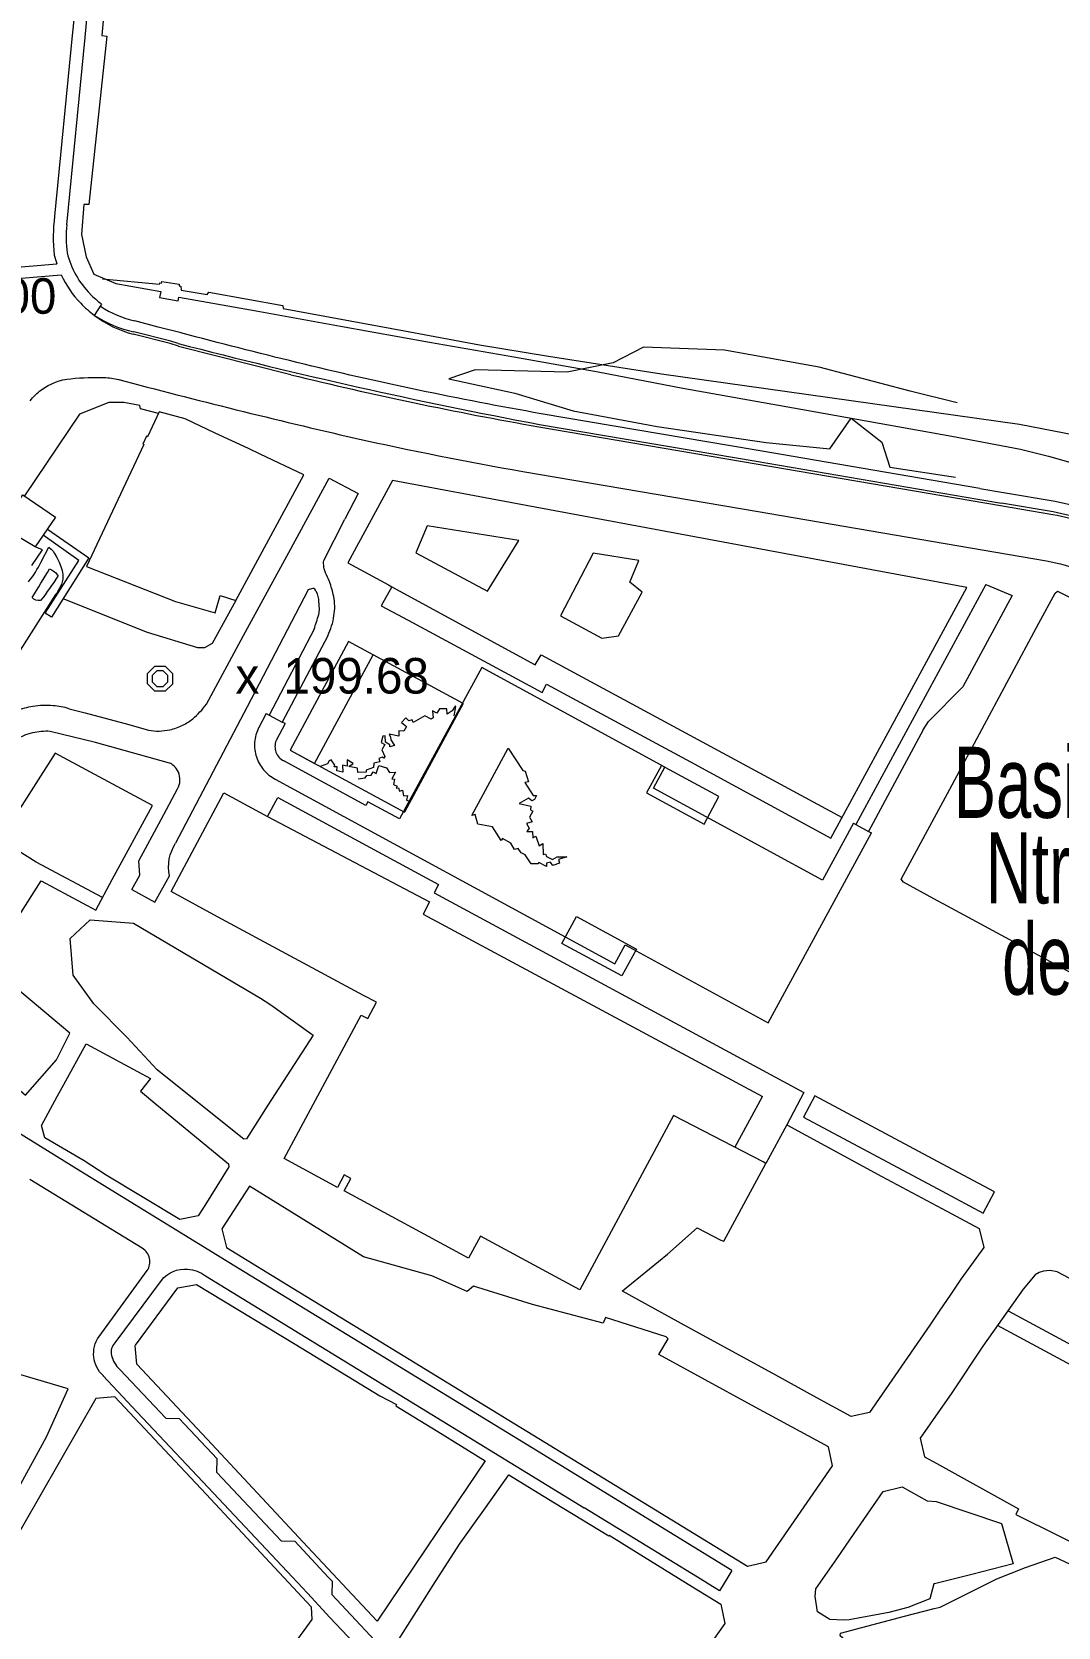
# Model space of a CAD drawing. Header units: millimetres. Extents: x 949 to 2135, y 1001 to 2286.
# Drawn here: x 1609.5 to 1826, y 1181.7 to 1518.2 of the extents above; entities that cross this region are included whole.
import ezdxf
from ezdxf.enums import TextEntityAlignment as Align

# ---------------------------------------------------------------- set-up
doc = ezdxf.new("R2010")
doc.units = ezdxf.units.MM
doc.linetypes.add('DGN Style 2', pattern=[1038.355655, 623.013393, -415.342262])
doc.linetypes.add('DGN Style 3', pattern=[1453.697917, 1038.355655, -415.342262])
for name, color, linetype, lineweight in [('Nivel 11', 7, 'Continuous', 0), ('Nivel 12', 7, 'Continuous', 0), ('Nivel 15', 7, 'Continuous', 0), ('Nivel 17', 7, 'Continuous', 0), ('Nivel 18', 7, 'Continuous', 0), ('Nivel 23', 7, 'Continuous', 0), ('Nivel 26', 7, 'Continuous', 0), ('Nivel 3', 7, 'Continuous', 0), ('Nivel 39', 7, 'Continuous', 0), ('Nivel 45', 7, 'Continuous', 0)]:
    doc.layers.add(name, color=color, linetype=linetype, lineweight=lineweight)
doc.styles.add('Style-font000', font='font000.shx')
doc.styles.add('Style-font003', font='font003.shx')
doc.styles.add('Style-font023', font='font023.shx')

msp = doc.modelspace()

# ---------------------------------------------------------------- linework, layer by layer
at = {"layer": 'Nivel 11', "color": 1, "linetype": 'DGN Style 3', "lineweight": 0}
for p, q in [((1685.39, 1401.18), (1715.68, 1384.73)), ((1715.68, 1384.73), (1716.9, 1386.81)), ((1716.9, 1386.81), (1780.48, 1352.52)), ((1704.4, 1384.13), (1687.03, 1352.19)), ((1743.04, 1363.09), (1704.4, 1384.13)), ((1708.15, 1382.09), (1704.4, 1384.13)), ((1658.93, 1374.41), (1657.31, 1371.37)), ((1658.93, 1374.41), (1659.52, 1374.09)), ((1662.89, 1372.3), (1661, 1368.75)), ((1662.89, 1372.3), (1662.28, 1372.63)), ((1679.91, 1354.99), (1662.6, 1364.42)), ((1740.63, 1358.67), (1743.04, 1363.09)), ((1660.83, 1360.6), (1732.45, 1321.63)), ((1776.31, 1339.28), (1740.63, 1358.67)), ((1680.36, 1355.83), (1679.91, 1354.99)), ((1687.03, 1352.19), (1680.36, 1355.83)), ((1659.18, 1352.7), (1693.37, 1334.72)), ((1782.84, 1351.28), (1776.31, 1339.28)), ((1782.84, 1351.28), (1783.33, 1351.01)), ((1786.03, 1349.55), (1786.61, 1349.23)), ((1610.39, 1343.06), (1602.78, 1347.85)), ((1764.85, 1309.2), (1786.61, 1349.23)), ((1624.4, 1335.62), (1610.39, 1343.06)), ((1693.37, 1334.72), (1692, 1332.13)), ((1692, 1332.13), (1763.63, 1293.62)), ((1732.45, 1321.63), (1734.63, 1325.63)), ((1734.63, 1325.63), (1764.85, 1309.2)), ((1757.88, 1283.04), (1763.63, 1293.62)), ((1768.75, 1287.66), (1764.36, 1279.51))]:
    msp.add_line(p, q, dxfattribs=at)
at = {"layer": 'Nivel 11', "color": 1, "linetype": 'DGN Style 2', "lineweight": 0}
for p, q in [((1849.19, 1225.91), (1813.25, 1245.33)), ((1815.46, 1248.44), (1850.93, 1229.22))]:
    msp.add_line(p, q, dxfattribs=at)
at = {"layer": 'Nivel 11', "color": 1, "linetype": 'Continuous', "lineweight": 0, "flags": 128}
for points in [[(1621, 1405.42), (1639.77, 1398.05), (1648.11, 1395.67), (1649.23, 1399.34), (1652.47, 1398.25), (1666.86, 1424.79), (1657.64, 1429.15), (1655.15, 1430.32), (1648.16, 1433.6), (1641.81, 1436.57), (1636.31, 1438.04), (1633.84, 1432.81), (1633.62, 1432.91), (1632.86, 1431.27), (1633.08, 1431.17), (1621, 1405.42)], [(1610.18, 1409.59), (1603.38, 1413.58), (1602.96, 1413.86), (1607.58, 1420.58), (1614.46, 1415.86), (1610.18, 1409.59)], [(1901.06, 1280.61), (1802.67, 1333.79), (1799.76, 1335.36), (1793.38, 1338.82), (1792.9, 1339.48), (1803.14, 1358.5), (1821.97, 1393.5), (1825.38, 1399.83), (1825.88, 1400.26), (1832.76, 1396.76), (1933.57, 1341.88), (1940.13, 1338.3), (1940.48, 1337.81), (1940.45, 1337.2), (1937.17, 1331.1), (1909.22, 1278.91), (1908.46, 1277.5), (1907.39, 1277.18), (1901.06, 1280.61)], [(1663.94, 1366.73), (1669.13, 1363.91), (1681.45, 1386.81), (1676.25, 1389.61), (1663.94, 1366.73)], [(1583.36, 1302.46), (1591.12, 1311.9), (1593.18, 1310.58), (1611.43, 1339.11), (1622.99, 1332.97), (1626.42, 1339.42), (1634.9, 1355.04), (1614.39, 1366.07), (1604.75, 1350.93), (1576.56, 1306.87), (1583.36, 1302.46)], [(1739.19, 1357.69), (1751.32, 1351.1), (1754.43, 1356.9), (1742.34, 1363.47), (1739.19, 1357.69)], [(1679.44, 1314.92), (1648.64, 1331.57), (1638.84, 1336.87), (1649.95, 1357.71), (1659.18, 1352.71), (1661.36, 1356.69), (1695.26, 1338.37), (1694.36, 1336.6), (1772.34, 1294.46), (1768.75, 1287.66), (1788.82, 1276.78), (1801.46, 1270.03), (1809.37, 1265.81), (1810.35, 1261.76), (1805.47, 1255.07), (1803.22, 1251.75), (1801.05, 1248.53), (1798.95, 1245.43), (1786.23, 1226.99), (1782.37, 1226.1), (1775.09, 1230.08), (1765.8, 1235.23), (1747.9, 1244.99), (1734.1, 1252.56), (1734.07, 1252.66), (1743.62, 1260.37), (1749.88, 1265.91), (1754.81, 1263.35), (1755.48, 1263.14), (1764.35, 1279.51), (1763.75, 1279.82), (1744.84, 1289.63), (1725.12, 1252.84), (1704.12, 1264.2), (1701.57, 1259.55), (1675.34, 1273.71), (1676.76, 1276.35), (1675.35, 1277.11), (1673.93, 1274.47), (1662.67, 1280.54), (1678.95, 1310.81), (1680.33, 1310.06), (1682.15, 1313.5), (1679.44, 1314.92)], [(1668.82, 1306.6), (1659.24, 1291.79), (1654.77, 1284.73), (1654.21, 1284.62), (1645.45, 1291.61), (1635.91, 1299.26), (1629.48, 1306.13), (1622.51, 1313.2), (1618.18, 1319.25), (1617.57, 1326.95), (1621.77, 1330.92), (1630.92, 1330.18), (1657.69, 1314.4), (1659.91, 1312.97), (1668.82, 1306.6)], [(1724.39, 1331.61), (1737.08, 1324.73), (1733.92, 1319.07), (1721.31, 1325.93), (1724.39, 1331.61)], [(1603.81, 1318.46), (1598.26, 1312.84), (1588.14, 1299.85), (1588.17, 1299.67), (1602.5, 1290.88), (1606.39, 1295.45), (1608.13, 1293.9), (1614.69, 1301.34), (1617.48, 1307), (1603.81, 1318.46)], [(1620.91, 1304.74), (1634.5, 1297.4), (1632.37, 1294.76), (1635.85, 1291.88), (1650.93, 1279.4), (1651.05, 1278.82), (1645.97, 1270.66), (1644.58, 1268.44), (1640.69, 1267.7), (1625.14, 1277.03), (1620.51, 1280.04), (1612.23, 1284.89), (1611.51, 1287.53), (1614.83, 1293.61), (1616.21, 1296.14), (1620.91, 1304.74)], [(1772.26, 1289.26), (1801.52, 1273.63), (1810.18, 1269), (1810.19, 1269.01), (1812.59, 1273.5), (1812.59, 1273.5), (1801.63, 1279.35), (1774.66, 1293.76), (1774.66, 1293.76), (1772.26, 1289.26), (1772.26, 1289.26)], [(1778.44, 1215.75), (1777.53, 1219.75), (1761.29, 1228.55), (1741.77, 1239.18), (1743.75, 1242.48), (1743.34, 1242.93), (1730.51, 1247.01), (1730.01, 1245.84), (1715.12, 1249.76), (1702.65, 1253.62), (1701.3, 1252.48), (1693.88, 1255.81), (1679.47, 1259.8), (1664.8, 1268.89), (1655.41, 1274.73), (1649.58, 1265.73), (1650.5, 1261.76), (1664.53, 1253.22), (1681.83, 1242.68), (1693.77, 1235.37), (1711.35, 1224.61), (1741.08, 1206.42), (1760.46, 1194.57), (1764.4, 1195.46), (1778.44, 1215.75)], [(1617.13, 1231.95), (1603.33, 1236.01), (1599.57, 1229.11), (1579.34, 1240.58), (1578.31, 1240.28), (1575.71, 1235.39), (1574.82, 1235.88), (1574.46, 1235.41), (1539.46, 1255.9), (1535.8, 1258.04), (1528.09, 1245.92), (1524.72, 1240.62), (1517.21, 1228.79), (1532.02, 1216.41), (1546.83, 1203.99), (1552.21, 1200.08), (1562.22, 1196.06), (1575.38, 1197.95), (1575.82, 1198.8), (1582.02, 1196), (1595.11, 1189.93), (1606.26, 1210.38), (1612.52, 1221.86), (1617.13, 1231.95)], [(1697.68, 1205.76), (1682.32, 1182.96), (1667.71, 1198.59), (1646.44, 1221.33), (1631.62, 1237.17), (1631.28, 1241.07), (1631.35, 1241.17), (1640.23, 1253.3), (1644.17, 1253.95), (1665.02, 1241.39), (1682.88, 1230.46), (1686.39, 1228.64), (1686.26, 1228.4), (1695.12, 1222.93), (1705.09, 1216.77), (1697.68, 1205.76)], [(1799.95, 1190.84), (1799.82, 1190.81), (1798.93, 1187.64), (1794.29, 1185.81), (1790.28, 1184.81), (1781.96, 1183.2), (1780.72, 1183.15), (1777.86, 1183.28), (1775.24, 1184.89), (1774.73, 1188.14), (1774.87, 1189.78), (1779.31, 1196.12), (1783, 1201.47), (1789.08, 1210.29), (1793.12, 1211.26), (1798.35, 1208.33), (1800.28, 1208.2), (1814.09, 1203.56), (1816.5, 1195.03), (1807.81, 1192.83), (1799.95, 1190.84)], [(1799.85, 1185.6), (1801.12, 1185.92), (1813.09, 1191.9), (1819.15, 1194.25), (1825.36, 1196.42), (1850.16, 1184.89), (1858.43, 1181.12), (1851.57, 1168.7), (1846.99, 1161.94), (1838.91, 1151.02), (1834.36, 1144.86), (1827.7, 1149.39), (1819.23, 1155.15), (1815.73, 1157.53), (1803.73, 1165.85), (1799.53, 1168.75), (1795.19, 1171.76), (1793, 1168.96), (1788.24, 1172.65), (1780.03, 1179.85), (1780.1, 1180.4), (1793.61, 1184.01), (1799.85, 1185.6)]]:
    msp.add_lwpolyline(points, close=True, dxfattribs=at)
for points in [[(1806.77, 1400.99), (1771.6, 1407.57), (1712.66, 1418.55), (1685.54, 1423.61), (1676.13, 1406.24), (1684.7, 1401.56), (1685.39, 1401.18), (1683.2, 1397.17), (1688.9, 1394.11), (1717.17, 1378.83), (1718.06, 1380.6), (1748.47, 1364.2), (1778.09, 1348.13), (1806.77, 1400.99)], [(1828.34, 1255.3), (1825.84, 1256.64), (1824.37, 1256.94), (1822.9, 1256.78), (1821.99, 1256.5), (1821.17, 1256.04), (1818.66, 1252.97), (1810.15, 1240.95), (1803.44, 1230.9), (1800.64, 1226.9), (1796.88, 1221.53), (1797.84, 1217.63), (1800.43, 1216.19), (1800.43, 1216.19), (1817.68, 1206.63), (1817.07, 1205.49), (1834.79, 1196.64)], [(1664.47, 1177.64), (1668.64, 1183.32), (1668.49, 1185.93), (1655.84, 1199.45), (1646.24, 1209.71), (1636.38, 1220.23), (1626.99, 1230.26), (1622.97, 1229.91), (1607.47, 1202.91), (1601.64, 1192.74), (1598.65, 1187.54), (1595.97, 1179.69)], [(1686.47, 1178.45), (1691.93, 1187.11), (1694.12, 1190.58), (1699.73, 1199.21), (1702.54, 1203.17), (1702.54, 1203.17), (1705.16, 1206.86), (1710.09, 1213.81), (1719.76, 1207.93), (1731.23, 1200.94), (1731.31, 1201.07), (1737.04, 1197.53), (1748.88, 1190.22), (1754.84, 1186.54), (1755.72, 1182.47), (1751.77, 1176.89)]]:
    msp.add_lwpolyline(points, dxfattribs=at)
at = {"layer": 'Nivel 11', "color": 1, "linetype": 'DGN Style 3', "lineweight": 0}
for centre, radius, start, end in [((1664.44, 1367.74), 8, 153.0012, 243.1886), ((1664.23, 1367.48), 3.47, 158.6161, 241.9244)]:
    msp.add_arc(centre, radius, start, end, dxfattribs=at)
at = {"layer": 'Nivel 12', "color": 7, "linetype": 'Continuous', "lineweight": 0}
for p, q in [((1636.64, 1463.42), (1636.41, 1462.19)), ((1636.41, 1462.19), (1640.3, 1461.45)), ((1640.3, 1461.45), (1640.45, 1462.26)), ((1619.51, 1437.6), (1607.94, 1420.33)), ((1625.67, 1440.01), (1619.51, 1437.6)), ((1628.87, 1440.07), (1625.67, 1440.01)), ((1632.21, 1439.37), (1628.87, 1440.07)), ((1632.39, 1438.71), (1632.21, 1439.37)), ((1636.16, 1437.73), (1632.39, 1438.71)), ((1619.4, 1406.73), (1611.85, 1412.04)), ((1612.74, 1413.34), (1621.46, 1407.24)), ((1609.47, 1405.62), (1611.7, 1408.94)), ((1611.7, 1408.94), (1610.18, 1409.59)), ((1611.39, 1406.45), (1613.04, 1409.55)), ((1612.24, 1395.62), (1619.4, 1406.73)), ((1613.04, 1409.55), (1613.5, 1409.13)), ((1613.5, 1409.13), (1613.95, 1408.7)), ((1621.46, 1407.24), (1613.61, 1394.74)), ((1613.95, 1408.7), (1614.27, 1408.17)), ((1614.27, 1408.17), (1614.75, 1407.35)), ((1614.75, 1407.35), (1615.2, 1406.39)), ((1615.2, 1406.39), (1615.6, 1405.46)), ((1615.6, 1405.46), (1615.84, 1404.6)), ((1615.84, 1404.6), (1616, 1403.75)), ((1616, 1403.75), (1616.02, 1402.75)), ((1615.71, 1401.67), (1614.74, 1399.83)), ((1615.86, 1402.21), (1615.71, 1401.67)), ((1616.02, 1402.75), (1615.86, 1402.21)), ((1614.74, 1399.83), (1614.47, 1399.53)), ((1613.61, 1394.74), (1612.24, 1395.62))]:
    msp.add_line(p, q, dxfattribs=at)
at = {"layer": 'Nivel 12', "color": 7, "linetype": 'Continuous', "lineweight": 0, "flags": 128}
for points in [[(1640.45, 1462.26), (1656.78, 1459.36), (1674.62, 1456.14), (1693.35, 1452.79), (1711.19, 1449.66), (1728.95, 1446.48), (1746.8, 1443.07), (1770.15, 1438.89), (1803.62, 1432.91), (1818.07, 1430.19), (1823.98, 1428.75), (1848.55, 1421.76), (1854.08, 1419.13), (1900.36, 1393.98)], [(1712.21, 1410.95), (1692.87, 1414.05), (1690.48, 1408.33), (1705.62, 1400.25), (1712.21, 1410.95)], [(1727.93, 1408.26), (1720.99, 1395), (1729.74, 1390.32), (1733.24, 1390.81), (1738.21, 1400.02), (1735.63, 1402.17), (1737.55, 1406.71), (1727.93, 1408.26)], [(1614.47, 1399.53), (1577.45, 1341.35)]]:
    msp.add_lwpolyline(points, dxfattribs=at)
at = {"layer": 'Nivel 12', "color": 7, "linetype": 'Continuous', "lineweight": 0}
for centre, radius, start, end in [((1593.55, 1414.7), 19.66, 320.5169, 335.2105), ((1404.69, 1525.73), 240.94, 328.2386, 329.9144)]:
    msp.add_arc(centre, radius, start, end, dxfattribs=at)
at = {"layer": 'Nivel 12', "color": 7, "linetype": 'Continuous', "lineweight": 0, "extrusion": (0, 0, -1)}
for centre, radius, start, end in [((-1559.65, 1439.17), 65.87, 212.8769, 218.4194), ((-1611.99, 1401.75), 3.42, 110.2424, 150.9112), ((-1611.02, 1400.14), 1.92, 262.8684, 320.1707)]:
    msp.add_arc(centre, radius, start, end, dxfattribs=at)
at = {"layer": 'Nivel 15', "color": 7, "linetype": 'Continuous', "lineweight": 0}
for p, q in [((1622.67, 1458.41), (1624.19, 1460.8)), ((1640.4, 1451.94), (1664.12, 1445.91)), ((1716.46, 1434.92), (1762.31, 1427.1)), ((1762.31, 1427.1), (1813.88, 1418.31)), ((1663.67, 1408.37), (1672.21, 1424.07)), ((1672.21, 1424.07), (1678.32, 1420.85)), ((1713.04, 1425.49), (1762.31, 1417.09)), ((1678.32, 1420.85), (1675.47, 1415.41)), ((1762.31, 1417.09), (1823.54, 1406.64)), ((1813.88, 1418.31), (1824.88, 1416.44)), ((1671.05, 1406.7), (1675.47, 1415.41)), ((1654.15, 1390.91), (1663.67, 1408.37)), ((1667.74, 1400.51), (1663.32, 1391.99)), ((1810.73, 1401.65), (1783.33, 1351.01)), ((1810.73, 1401.65), (1816.3, 1399.33)), ((1633.86, 1391.53), (1616.04, 1398.6)), ((1652.47, 1398.25), (1647.51, 1389.21)), ((1816.3, 1399.33), (1805.88, 1380.08)), ((1644.48, 1388.29), (1633.86, 1391.53)), ((1646.29, 1376.4), (1654.15, 1390.91)), ((1663.32, 1391.99), (1654.88, 1375.83)), ((1669.03, 1392.21), (1659.52, 1374.09)), ((1671.89, 1390.83), (1662.28, 1372.63)), ((1645.9, 1388.3), (1644.48, 1388.29)), ((1647.51, 1389.21), (1645.9, 1388.3)), ((1798.68, 1372.71), (1805.88, 1380.08)), ((1617.34, 1375.44), (1620.71, 1374.56)), ((1620.71, 1374.56), (1629.89, 1372.14)), ((1654.88, 1375.83), (1639.8, 1347.05)), ((1659.52, 1374.09), (1662.28, 1372.63)), ((1622.92, 1368.3), (1613.3, 1370.66)), ((1629.89, 1372.14), (1634.09, 1370.9)), ((1797.51, 1370.97), (1786.03, 1349.55)), ((1797.51, 1370.97), (1798.68, 1372.71)), ((1633.7, 1365.27), (1622.92, 1368.3)), ((1638.5, 1363.98), (1633.7, 1365.27)), ((1636.74, 1352.05), (1640.22, 1358.54)), ((1632.04, 1343.36), (1636.74, 1352.05)), ((1783.33, 1351.01), (1786.03, 1349.55)), ((1632.22, 1340.3), (1632.04, 1343.36)), ((1630.58, 1337.28), (1632.22, 1340.3)), ((1635.38, 1334.61), (1638.47, 1340.17)), ((1630.58, 1337.28), (1635.38, 1334.61)), ((1619.82, 1277.8), (1577.52, 1303.94)), ((1632.76, 1261.64), (1609.06, 1276.1)), ((1653.21, 1257.29), (1619.82, 1277.8)), ((1623.63, 1242.99), (1633.82, 1256.9)), ((1646.1, 1255.78), (1726.04, 1206.86)), ((1716.16, 1218.8), (1653.21, 1257.29)), ((1636.78, 1254.84), (1626.97, 1241.69)), ((1627.99, 1236.06), (1637.75, 1225.77)), ((1631.71, 1227.06), (1624.54, 1234.68)), ((1645.55, 1212.35), (1631.71, 1227.06)), ((1637.75, 1225.77), (1640.57, 1225.71)), ((1640.57, 1225.71), (1648.59, 1217.18)), ((1757.2, 1193.66), (1716.16, 1218.8)), ((1648.51, 1214.34), (1648.59, 1217.18)), ((1664.43, 1192.25), (1645.55, 1212.35)), ((1648.51, 1214.34), (1662.09, 1199.92)), ((1749.89, 1192.25), (1726.04, 1206.86)), ((1662.09, 1199.92), (1664.95, 1199.82)), ((1664.95, 1199.82), (1672, 1192.25)), ((1667.64, 1188.83), (1664.43, 1192.25)), ((1672, 1192.25), (1672.8, 1191.4)), ((1672.8, 1191.4), (1672.73, 1188.56)), ((1754.58, 1189.38), (1749.89, 1192.25)), ((1756.34, 1192.25), (1754.58, 1189.38)), ((1757.2, 1193.66), (1756.34, 1192.25)), ((1672.33, 1183.75), (1667.64, 1188.83)), ((1672.73, 1188.56), (1685.92, 1174.55)), ((1689.7, 1165.47), (1672.33, 1183.75))]:
    msp.add_line(p, q, dxfattribs=at)
at = {"layer": 'Nivel 15', "color": 7, "linetype": 'Continuous', "lineweight": 0, "flags": 128}
for points in [[(1620.7, 1517.06), (1621.2, 1522.46), (1622.82, 1539.15), (1624.26, 1554.23), (1626.06, 1572.46), (1626.9, 1581.27)], [(1616.81, 1477.53), (1620.7, 1517.06)], [(1640.4, 1451.94), (1638.67, 1452.45), (1630.85, 1454.42)]]:
    msp.add_lwpolyline(points, dxfattribs=at)
msp.add_lwpolyline([(1635.4, 1379.16), (1633.85, 1380.72), (1633.87, 1382.89), (1635.41, 1384.41), (1637.62, 1384.4), (1639.16, 1382.84), (1639.14, 1380.65), (1637.56, 1379.15), (1635.4, 1379.16)], close=True, dxfattribs=at)
at = {"layer": 'Nivel 15', "color": 7, "linetype": 'Continuous', "lineweight": 0}
for centre, radius, start, end in [((1649.95, 1475), 33.24, 175.6471, 185.8603), ((1635.26, 1476.2), 18.93, 194.0249, 224.5224), ((1637.58, 1478.56), 22.25, 224.6463, 232.9684), ((1637.23, 1477.86), 24.29, 233.178, 254.7697), ((2036.06, 2984.96), 1593.28, 255.14329, 257.00143), ((1852.05, 2210.48), 787.33, 256.19067, 260.08351), ((1851.13, 2214.26), 800.76, 257.49068, 260.06945), ((1630.94, 1258.74), 3.42, 327.3278, 57.8848), ((1629.14, 1239.67), 2.97, 137.1044, 192.6572), ((1632.82, 1240.9), 6.84, 196.0133, 225.0807)]:
    msp.add_arc(centre, radius, start, end, dxfattribs=at)
at = {"layer": 'Nivel 15', "color": 7, "linetype": 'Continuous', "lineweight": 0, "extrusion": (0, 0, -1)}
for centre, radius, start, end in [((-1618.73, 1432.92), 12.18, 53.5151, 85.0765), ((-1623.13, 1392.8), 52.54, 84.0487, 92.119), ((-1624.25, 1430.61), 14.71, 93.2226, 105.3655), ((-1618.44, 1433.04), 11.91, 38.2693, 54.3129), ((-1814.44, 1358.9), 58.48, 100.2905, 107.572), ((-1813.85, 1355.74), 51.82, 100.7822, 118.6315), ((-1647.63, 1341.98), 9.33, 348.8215, 32.9783), ((-1641.77, 1250.85), 6.39, 38.6936, 94.9209), ((-1641.74, 1250.01), 7.23, 94.5709, 127.0364), ((-1628.84, 1239.35), 6.35, 312.602, 34.8924)]:
    msp.add_arc(centre, radius, start, end, dxfattribs=at)
at = {"layer": 'Nivel 15', "color": 7, "linetype": 'Continuous', "lineweight": 0}
for points, knots in [([(1671.89, 1390.83), (1672.57, 1392.19), (1672.99, 1393.6), (1673.21, 1395.05), (1673.42, 1396.39), (1673.43, 1397.79), (1673.16, 1399.12), (1672.94, 1400.2), (1672.63, 1401.24), (1672.24, 1402.27), (1672, 1402.91), (1671.64, 1403.48), (1671.41, 1404.12), (1671.22, 1404.65), (1671.1, 1405.19), (1671.04, 1405.73), (1671.01, 1406.05), (1670.99, 1406.38), (1671.05, 1406.7)], [0, 0, 0, 0, 0.26923, 0.26923, 0.26923, 0.517069, 0.517069, 0.517069, 0.716884, 0.716884, 0.716884, 0.840347, 0.840347, 0.840347, 0.940934, 0.940934, 0.940934, 1, 1, 1, 1]), ([(1669.03, 1392.21), (1669.35, 1393.25), (1669.67, 1394.28), (1669.99, 1395.31), (1670.25, 1396.16), (1670.1, 1397.1), (1670.04, 1397.98), (1669.98, 1398.74), (1669.91, 1399.47), (1669.47, 1400.19), (1669.29, 1400.5), (1669.03, 1400.87), (1668.72, 1400.78), (1668.39, 1400.69), (1668.07, 1400.6), (1667.74, 1400.51)], [0, 0, 0, 0, 0.319137, 0.319137, 0.319137, 0.581751, 0.581751, 0.581751, 0.806195, 0.806195, 0.806195, 0.900036, 0.900036, 0.900036, 1, 1, 1, 1]), ([(1634.09, 1370.9), (1635.55, 1370.64), (1637.1, 1370.68), (1638.57, 1371), (1639.53, 1371.22), (1640.43, 1371.54), (1641.33, 1371.99), (1642.08, 1372.37), (1642.77, 1372.76), (1643.4, 1373.3), (1644.49, 1374.24), (1645.45, 1375.25), (1646.29, 1376.4)], [0, 0, 0, 0, 0.317783, 0.317783, 0.317783, 0.525722, 0.525722, 0.525722, 0.699445, 0.699445, 0.699445, 1, 1, 1, 1]), ([(1617.34, 1375.44), (1616.21, 1375.78), (1615.08, 1375.98), (1613.93, 1376.07), (1612.52, 1376.19), (1611.08, 1376.13), (1609.67, 1375.91), (1608.46, 1375.73), (1607.29, 1375.44), (1606.13, 1374.98), (1604.92, 1374.51), (1603.81, 1373.94), (1602.74, 1373.21), (1601.7, 1372.52), (1600.76, 1371.77), (1599.9, 1370.86), (1599.25, 1370.18), (1598.67, 1369.48), (1598.14, 1368.7)], [0, 0, 0, 0, 0.159894, 0.159894, 0.159894, 0.356458, 0.356458, 0.356458, 0.525224, 0.525224, 0.525224, 0.701559, 0.701559, 0.701559, 0.871528, 0.871528, 0.871528, 1, 1, 1, 1]), ([(1613.3, 1370.66), (1612.07, 1370.74), (1610.83, 1370.61), (1609.6, 1370.34), (1608.93, 1370.2), (1608.31, 1369.99), (1607.68, 1369.71), (1606.87, 1369.36), (1606.13, 1368.97), (1605.43, 1368.42), (1604.41, 1367.63), (1603.52, 1366.75), (1602.73, 1365.75)], [0, 0, 0, 0, 0.306286, 0.306286, 0.306286, 0.472938, 0.472938, 0.472938, 0.686835, 0.686835, 0.686835, 1, 1, 1, 1]), ([(1640.22, 1358.54), (1640.82, 1359.57), (1640.82, 1360.97), (1640.38, 1362.04), (1640.18, 1362.53), (1639.88, 1362.95), (1639.46, 1363.35), (1639.16, 1363.64), (1638.85, 1363.86), (1638.5, 1363.98)], [0, 0, 0, 0, 0.560343, 0.560343, 0.560343, 0.816358, 0.816358, 0.816358, 1, 1, 1, 1])]:
    msp.add_open_spline(points, degree=3, knots=knots, dxfattribs=at)
at = {"layer": 'Nivel 17', "color": 30, "linetype": 'Continuous', "lineweight": 0}
for p, q in [((1632.46, 1664.98), (1617.99, 1517.43)), ((1617.99, 1517.43), (1614.25, 1479.35)), ((1601.05, 1468.16), (1614.72, 1469.29)), ((1601.01, 1465.74), (1615.64, 1466.96)), ((1762.31, 1429.96), (1716.95, 1437.67)), ((1716.55, 1435.42), (1762.31, 1427.63)), ((1809.5, 1421.93), (1762.31, 1429.96)), ((1762.31, 1427.63), (1809.11, 1419.66)), ((1809.5, 1421.93), (1814.47, 1421.07)), ((1814.47, 1421.07), (1825.38, 1419.19)), ((1809.11, 1419.66), (1814.06, 1418.8)), ((1824.98, 1416.94), (1814.06, 1418.8))]:
    msp.add_line(p, q, dxfattribs=at)
at = {"layer": 'Nivel 17', "color": 30, "linetype": 'Continuous', "lineweight": 0, "flags": 128}
for points in [[(1640.95, 1454.72), (1636.12, 1455.95), (1631.22, 1457.24)], [(1640.35, 1452.48), (1638.81, 1452.96), (1630.98, 1454.93)]]:
    msp.add_lwpolyline(points, dxfattribs=at)
at = {"layer": 'Nivel 17', "color": 30, "linetype": 'Continuous', "lineweight": 0}
for centre, radius, start, end in [((1649.95, 1475), 35.97, 173.0602, 186.1663), ((1635.31, 1476.11), 21.69, 193.2389, 198.3264), ((1635.31, 1476.11), 21.69, 204.9563, 224.2576), ((1637.71, 1478.41), 25.02, 224.1804, 233.0454), ((1635.95, 1478.46), 24.04, 236.4741, 258.0658), ((1635.7, 1477.86), 21.1, 236.1517, 257.7434), ((1929.42, 2565.04), 1149.5, 255.43548, 259.32832), ((1814.44, 1358.91), 58.98, 72.4288, 79.7102)]:
    msp.add_arc(centre, radius, start, end, dxfattribs=at)
at = {"layer": 'Nivel 17', "color": 30, "linetype": 'Continuous', "lineweight": 0, "extrusion": (0, 0, -1)}
for centre, radius, start, end in [((-1944.74, 2595.49), 1180.53, 283.6901, 284.91292), ((-1852.05, 2210.48), 784.53, 279.91649, 283.76804), ((-1814.45, 1358.97), 61.21, 100.2863, 107.5678)]:
    msp.add_arc(centre, radius, start, end, dxfattribs=at)
at = {"layer": 'Nivel 18', "color": 4, "linetype": 'Continuous', "lineweight": 0}
for p, q in [((1676.25, 1389.61), (1663.94, 1366.73)), ((1700.45, 1376.56), (1676.25, 1389.61)), ((1700.45, 1376.56), (1688.1, 1353.61)), ((1688.35, 1373.51), (1687.48, 1372.55)), ((1689.02, 1372.91), (1688.35, 1373.51)), ((1689.71, 1373.09), (1689.02, 1372.91)), ((1689.92, 1372.52), (1689.71, 1373.09)), ((1692.39, 1373.95), (1689.92, 1372.52)), ((1693.71, 1373.24), (1692.39, 1373.95)), ((1694.13, 1373.53), (1693.71, 1373.24)), ((1694.95, 1374.48), (1694.01, 1374.96)), ((1694.01, 1374.96), (1694.13, 1373.53)), ((1695.48, 1375.41), (1694.95, 1374.48)), ((1697.04, 1375.41), (1695.48, 1375.41)), ((1697.1, 1374.32), (1697.04, 1375.41)), ((1698.18, 1374.97), (1697.1, 1374.32)), ((1698.75, 1375.98), (1698.18, 1374.97)), ((1698.55, 1373.91), (1698.9, 1375.94)), ((1698.9, 1375.94), (1698.75, 1375.98)), ((1683.52, 1369.67), (1683.17, 1368.29)), ((1683.99, 1369.71), (1683.52, 1369.67)), ((1684.06, 1368.37), (1683.99, 1369.71)), ((1686.89, 1369.67), (1684.88, 1370.08)), ((1684.88, 1370.08), (1685.15, 1369.45)), ((1686.92, 1370.75), (1686.89, 1369.67)), ((1687.94, 1370.73), (1686.92, 1370.75)), ((1687.48, 1372.55), (1688.49, 1371.69)), ((1688.49, 1371.69), (1687.94, 1370.73)), ((1663.94, 1366.73), (1688.1, 1353.61)), ((1683.17, 1368.29), (1683.93, 1367.92)), ((1683.93, 1367.92), (1683.3, 1366.74)), ((1683.3, 1366.74), (1683.93, 1365.39)), ((1684.99, 1367.84), (1684.06, 1368.37)), ((1685.02, 1367.41), (1684.99, 1367.84)), ((1685.96, 1367.67), (1685.02, 1367.41)), ((1685.15, 1369.45), (1685.23, 1368.91)), ((1685.23, 1368.91), (1685.96, 1367.67)), ((1702.28, 1352.91), (1709.98, 1367.13)), ((1709.98, 1367.13), (1713.03, 1362.44)), ((1671.83, 1363.81), (1670.33, 1363.26)), ((1672.17, 1364.44), (1671.83, 1363.81)), ((1672.65, 1364.65), (1672.17, 1364.44)), ((1673.4, 1363.56), (1672.65, 1364.65)), ((1673.26, 1363.2), (1673.4, 1363.56)), ((1673.89, 1363.18), (1673.26, 1363.2)), ((1673.83, 1362.34), (1673.89, 1363.18)), ((1676.02, 1363.3), (1675, 1363.51)), ((1675, 1363.51), (1675.11, 1362.08)), ((1677.29, 1363.9), (1676.02, 1364.63)), ((1676.02, 1364.63), (1676.02, 1363.3)), ((1676.34, 1363.28), (1677.29, 1363.9)), ((1678.19, 1362.88), (1676.34, 1363.28)), ((1678.28, 1361.99), (1678.19, 1362.88)), ((1681.56, 1363.03), (1680.03, 1362.51)), ((1681.6, 1363.92), (1681.56, 1363.03)), ((1682.87, 1364.26), (1681.6, 1363.92)), ((1682.09, 1361.77), (1682.7, 1363.47)), ((1683.41, 1365.2), (1682.69, 1364.96)), ((1682.69, 1364.96), (1682.87, 1364.26)), ((1682.7, 1363.47), (1684.32, 1362.95)), ((1683.73, 1365.04), (1683.41, 1365.2)), ((1683.93, 1365.39), (1683.73, 1365.04)), ((1684.32, 1362.95), (1684.96, 1362.01)), ((1675.11, 1362.08), (1673.83, 1362.34)), ((1679.99, 1362.07), (1678.28, 1361.99)), ((1678.32, 1360.65), (1679.77, 1360.86)), ((1679.77, 1360.86), (1680.11, 1361.36)), ((1680.03, 1362.51), (1679.99, 1362.07)), ((1680.11, 1361.36), (1681.07, 1361.44)), ((1681.07, 1361.44), (1681.45, 1362.1)), ((1681.45, 1362.1), (1682.09, 1361.77)), ((1684.96, 1362.01), (1686.16, 1362.05)), ((1686.16, 1362.05), (1685.39, 1360.66)), ((1685.39, 1360.66), (1686.01, 1360.55)), ((1686.01, 1360.55), (1685.79, 1359.43)), ((1713.03, 1362.44), (1713.56, 1362.3)), ((1714.23, 1360.01), (1713.48, 1359.89)), ((1713.48, 1359.89), (1715.21, 1357.11)), ((1713.56, 1362.3), (1714.23, 1360.01)), ((1685.79, 1359.43), (1686.56, 1359.07)), ((1686.56, 1359.07), (1686.36, 1358.67)), ((1686.36, 1358.67), (1686.85, 1358.76)), ((1686.85, 1358.76), (1687.02, 1358.07)), ((1687.02, 1358.07), (1687.68, 1358.28)), ((1687.68, 1358.28), (1687.86, 1357.05)), ((1687.86, 1357.05), (1688.75, 1357.13)), ((1688.75, 1357.13), (1688.52, 1356.18)), ((1688.52, 1356.18), (1689.32, 1355.89)), ((1714.25, 1356.57), (1712.27, 1355.44)), ((1714.95, 1355.99), (1714.25, 1356.57)), ((1715.5, 1356.29), (1714.95, 1355.99)), ((1715.21, 1357.11), (1715.93, 1357.13)), ((1715.93, 1357.13), (1715.5, 1356.29)), ((1703.01, 1353.1), (1702.28, 1352.91)), ((1703.6, 1351.07), (1703.01, 1353.1)), ((1712.27, 1355.44), (1714.73, 1354.86)), ((1715.16, 1353.86), (1714.49, 1352.54)), ((1714.73, 1354.86), (1714.7, 1354.08)), ((1714.7, 1354.08), (1715.16, 1353.86)), ((1706.64, 1350.54), (1703.6, 1351.07)), ((1708.51, 1347.67), (1706.64, 1350.54)), ((1715.03, 1351.58), (1713.84, 1351.21)), ((1713.84, 1351.21), (1714.38, 1350.22)), ((1714.38, 1350.22), (1713.93, 1349.56)), ((1713.93, 1349.56), (1715.12, 1349.57)), ((1714.49, 1352.54), (1715.03, 1351.58)), ((1715.12, 1349.57), (1715.18, 1348.22)), ((1708.74, 1348.08), (1708.51, 1347.67)), ((1710.53, 1347.09), (1708.74, 1348.08)), ((1711.3, 1345.74), (1710.53, 1347.09)), ((1715.18, 1348.22), (1715.84, 1348.52)), ((1715.84, 1348.52), (1716.49, 1346.48)), ((1716.49, 1346.48), (1717.26, 1346.98)), ((1717.26, 1346.98), (1717.36, 1344.68)), ((1712.11, 1345.98), (1711.3, 1345.74)), ((1712.74, 1345.01), (1712.11, 1345.98)), ((1713.53, 1344.62), (1712.74, 1345.01)), ((1714.83, 1342.69), (1713.53, 1344.62)), ((1716.2, 1342.69), (1714.83, 1342.69)), ((1716.41, 1343), (1716.2, 1342.69)), ((1718.03, 1342.14), (1716.41, 1343)), ((1717.36, 1344.68), (1717.88, 1344.81)), ((1717.88, 1344.81), (1718.07, 1344.27)), ((1718.07, 1342.86), (1718.03, 1342.14)), ((1718.07, 1344.27), (1719.32, 1343.6)), ((1718.91, 1343.07), (1718.07, 1342.86)), ((1719.4, 1342.4), (1718.91, 1343.07)), ((1719.32, 1343.6), (1720.3, 1344.21)), ((1720.8, 1342.86), (1719.4, 1342.4)), ((1720.3, 1344.21), (1722.38, 1344.18)), ((1722.38, 1344.18), (1720.59, 1343.62)), ((1720.59, 1343.62), (1720.8, 1342.86))]:
    msp.add_line(p, q, dxfattribs=at)
at = {"layer": 'Nivel 18', "color": 4, "linetype": 'Continuous', "lineweight": 0, "flags": 128}
msp.add_lwpolyline([(1635.83, 1383.41), (1634.85, 1382.45), (1634.84, 1381.11), (1635.84, 1380.14), (1637.2, 1380.11), (1638.14, 1381.09), (1638.15, 1382.45), (1637.18, 1383.4), (1635.83, 1383.41)], close=True, dxfattribs=at)
at = {"layer": 'Nivel 23', "color": 1, "linetype": 'Continuous', "lineweight": 0, "flags": 128}
msp.add_lwpolyline([(1638.27, 1649.3), (1636.66, 1635.39), (1635.95, 1635.44), (1630.63, 1582.49), (1631.52, 1582.17), (1627.95, 1547.07), (1626.92, 1546.87), (1624.25, 1517.49), (1625.31, 1517.29), (1621.48, 1481.8), (1620.44, 1481.79), (1619.95, 1475.46), (1620.92, 1470.74), (1622.53, 1467.08), (1627.17, 1465.11), (1636.64, 1463.42)], dxfattribs=at)
at = {"layer": 'Nivel 26', "color": 4, "linetype": 'Continuous', "lineweight": 0, "flags": 128}
for points in [[(1624.39, 1466.12), (1636.41, 1464.98)], [(1636.41, 1464.98), (1636.47, 1465.27), (1636.85, 1465.23), (1636.88, 1465.54), (1640.56, 1465), (1640.54, 1464.65), (1640.87, 1464.61), (1640.96, 1463.75)], [(1640.96, 1463.75), (1646.45, 1462.83), (1646.78, 1463.28), (1662.43, 1460.47), (1662.46, 1459.9), (1688.11, 1455.17), (1703.95, 1452.22), (1718.46, 1449.82)], [(1718.46, 1449.82), (1742.29, 1446.11), (1817.87, 1435.45), (1857.76, 1427.76), (1864.71, 1425.54), (1878.58, 1421.47), (1884.78, 1419.46), (1896.48, 1415.45), (1897.66, 1414.93)]]:
    msp.add_lwpolyline(points, dxfattribs=at)
at = {"layer": 'Nivel 39', "color": 3, "linetype": 'Continuous', "lineweight": 0, "flags": 128}
msp.add_lwpolyline([(1804.68, 1439.99), (1794.81, 1442.43), (1775.56, 1447.51), (1755.6, 1451.07), (1738.52, 1451.68), (1732.11, 1448.44), (1722.41, 1446.42), (1703, 1446.96), (1697.42, 1445.03), (1711.4, 1442), (1723.71, 1438.3), (1741.44, 1434.94), (1764.39, 1431.58), (1777.87, 1430.27), (1782.33, 1436.76), (1788.79, 1431.7), (1790.51, 1426.4), (1804.39, 1424.26)], dxfattribs=at)

# ---------------------------------------------------------------- texts
at = {"layer": 'Nivel 3', "color": 16, "linetype": 'Continuous', "lineweight": 0, "style": 'Style-font023', "width": 1}
for s, p in [('200.00', (1583.96, 1462.51)), ('199.68', (1662.56, 1382.39))]:
    msp.add_text(s, height=7.5, rotation=359.9983, dxfattribs=at).set_placement(p, align=Align.MIDDLE_LEFT)
at = {"layer": 'Nivel 3', "color": 16, "linetype": 'Continuous', "lineweight": 0, "style": 'Style-font000', "width": 1}
msp.add_text('x', height=7.5, rotation=359.9983, dxfattribs=at).set_placement((1654.94, 1382.39), align=Align.MIDDLE_CENTER)
at = {"layer": 'Nivel 45', "color": 7, "linetype": 'Continuous', "lineweight": 0, "style": 'Style-font003', "width": 0.666668}
for s, height, p in [('Basilica de', 15.0001, (1804, 1359.91)), ('Ntra. Sra.', 15, (1810.76, 1341.86)), ('del Pilar', 15, (1814.2, 1322.63))]:
    msp.add_text(s, height=height, rotation=359.9983, dxfattribs=at).set_placement(p, align=Align.MIDDLE_LEFT)

doc.saveas('drawing.dxf')
